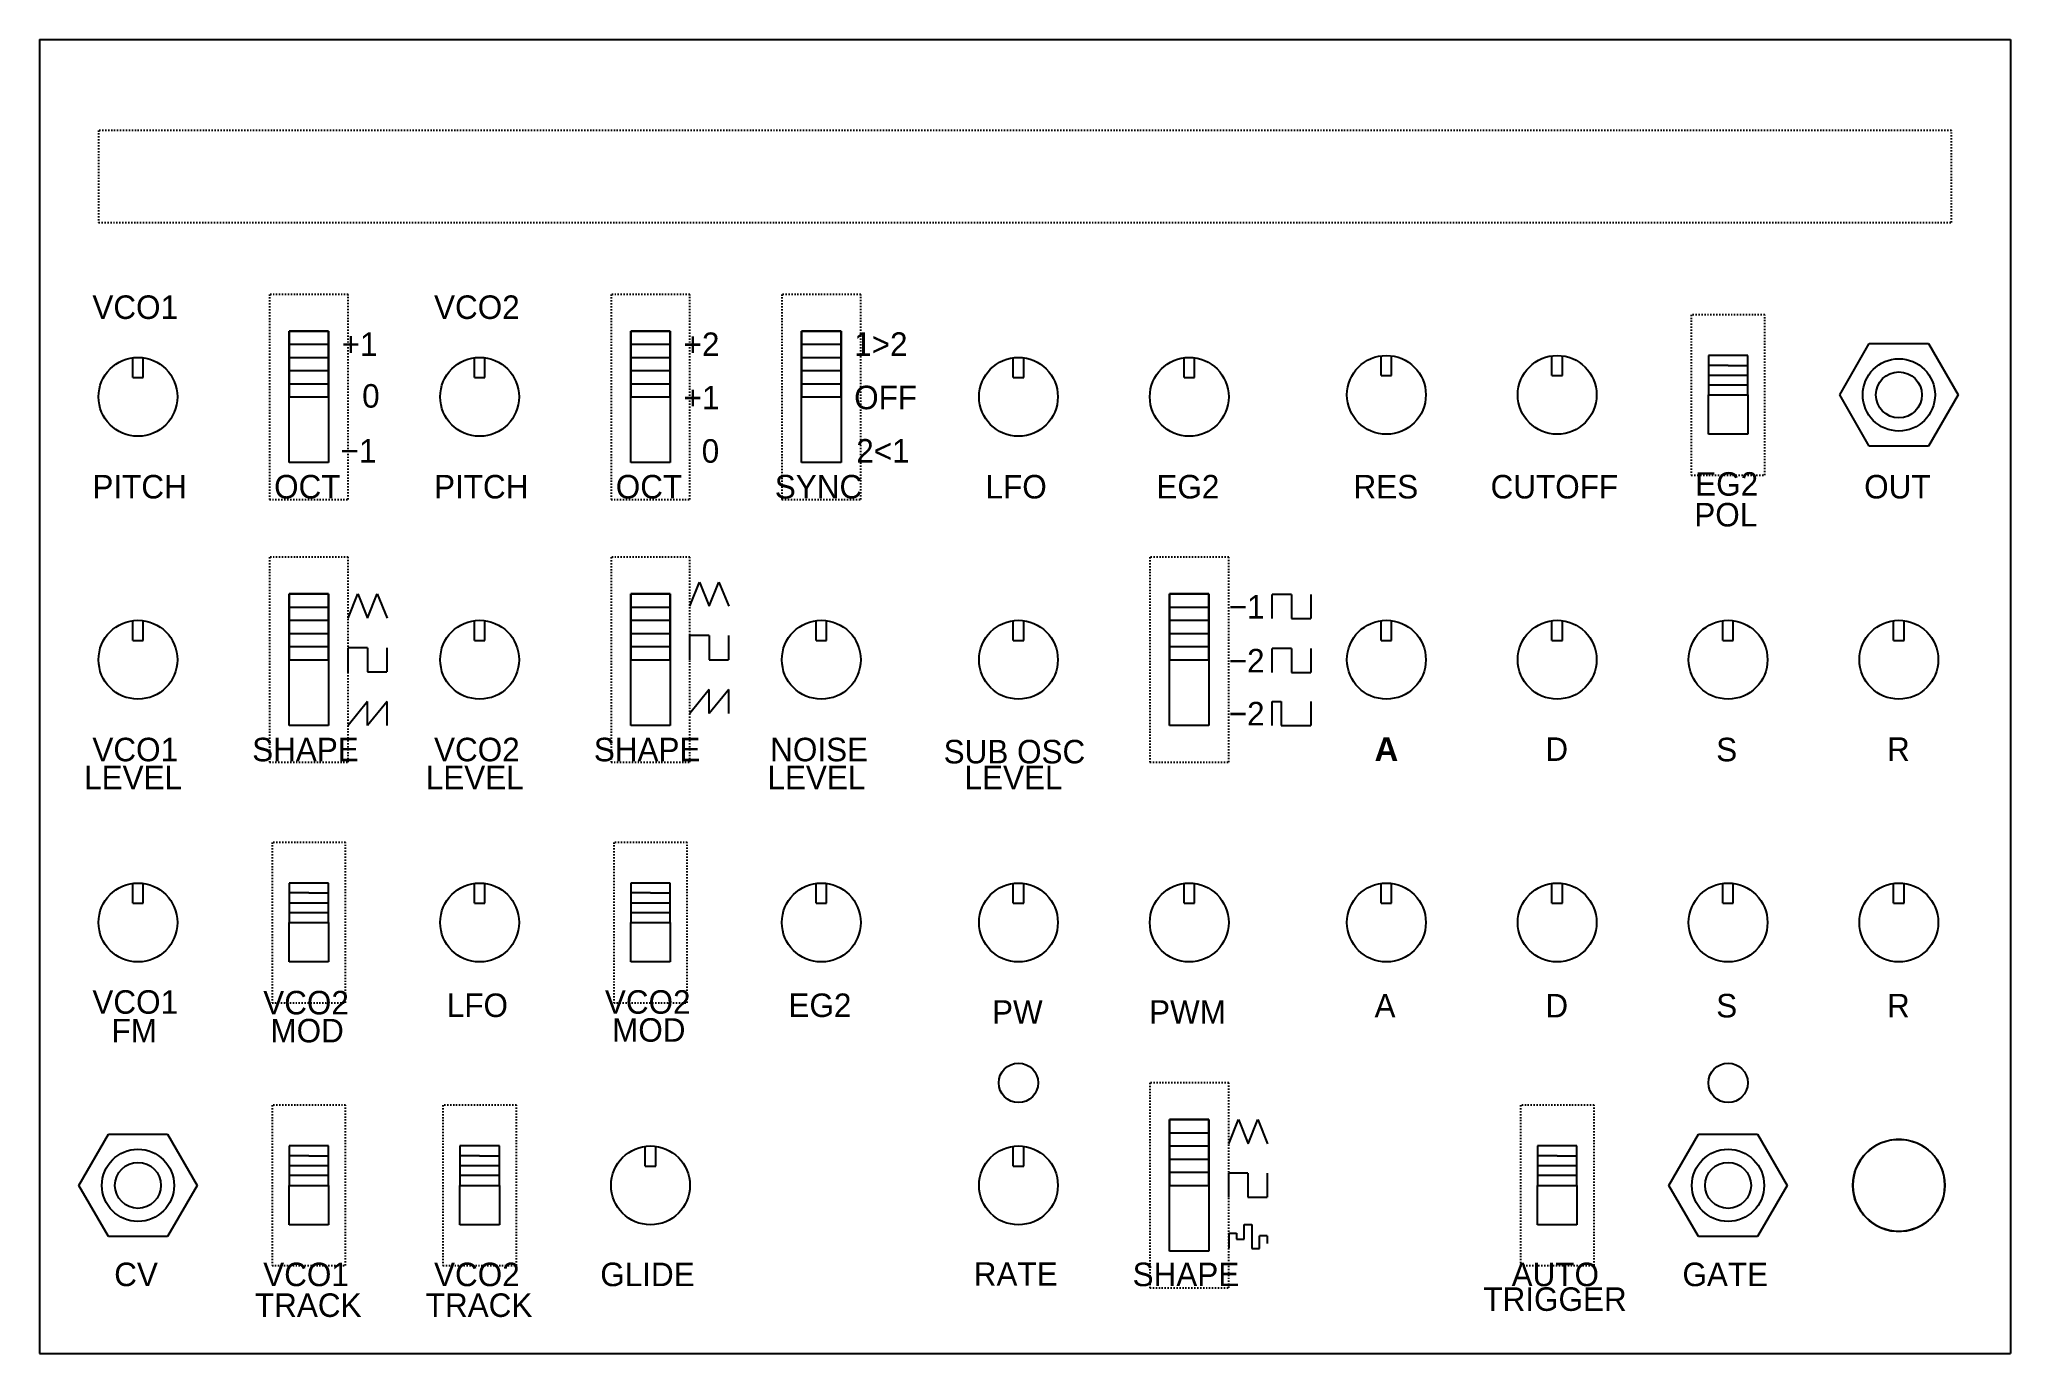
# Model space of a CAD drawing. Extents: x 0 to 150, y 0 to 100.
import ezdxf

# ---------------------------------------------------------------- set-up
doc = ezdxf.new("R2010")
doc.units = 0
doc.linetypes.add('DOT', pattern=[0.125, 0, -0.125])
doc.layers.add('LAYER1', color=7, linetype='CONTINUOUS')
doc.styles.add('TEXT543196', font='arialbd.ttf', dxfattribs={"height": 0.2})
doc.styles.add('TEXT543199', font='txt', dxfattribs={"height": 0.2})
doc.styles.add('TEXT543202', font='txt', dxfattribs={"height": 0.2})
doc.styles.add('TEXT543205', font='txt', dxfattribs={"height": 0.2})
doc.styles.add('TEXT543270', font='txt', dxfattribs={"height": 0.2})
doc.styles.add('TEXT543273', font='txt', dxfattribs={"height": 0.2})
doc.styles.add('TEXT543296', font='txt', dxfattribs={"height": 0.2})
doc.styles.add('TEXT543299', font='txt', dxfattribs={"height": 0.2})
doc.styles.add('TEXT543302', font='txt', dxfattribs={"height": 0.2})
doc.styles.add('TEXT543333', font='txt', dxfattribs={"height": 0.2})
doc.styles.add('TEXT543336', font='txt', dxfattribs={"height": 0.2})
doc.styles.add('TEXT543349', font='txt', dxfattribs={"height": 0.2})
doc.styles.add('TEXT543374', font='txt', dxfattribs={"height": 0.2})
doc.styles.add('TEXT543377', font='txt', dxfattribs={"height": 0.2})
doc.styles.add('TEXT543380', font='txt', dxfattribs={"height": 0.2})
doc.styles.add('TEXT543393', font='txt', dxfattribs={"height": 0.2})
doc.styles.add('TEXT543396', font='txt', dxfattribs={"height": 0.2})
doc.styles.add('TEXT543413', font='txt', dxfattribs={"height": 0.2})
doc.styles.add('TEXT543426', font='txt', dxfattribs={"height": 0.2})
doc.styles.add('TEXT543457', font='txt', dxfattribs={"height": 0.2})
doc.styles.add('TEXT543462', font='txt', dxfattribs={"height": 0.2})
doc.styles.add('TEXT543475', font='txt', dxfattribs={"height": 0.2})
doc.styles.add('TEXT543490', font='txt', dxfattribs={"height": 0.2})
doc.styles.add('TEXT543505', font='txt', dxfattribs={"height": 0.2})
doc.styles.add('TEXT543508', font='txt', dxfattribs={"height": 0.2})
doc.styles.add('TEXT543511', font='txt', dxfattribs={"height": 0.2})
doc.styles.add('TEXT543514', font='txt', dxfattribs={"height": 0.2})
doc.styles.add('TEXT543517', font='txt', dxfattribs={"height": 0.2})
doc.styles.add('TEXT543560', font='txt', dxfattribs={"height": 0.2})
doc.styles.add('TEXT543573', font='txt', dxfattribs={"height": 0.2})
doc.styles.add('TEXT543586', font='txt', dxfattribs={"height": 0.2})
doc.styles.add('TEXT543589', font='txt', dxfattribs={"height": 0.2})
doc.styles.add('TEXT543592', font='txt', dxfattribs={"height": 0.2})
doc.styles.add('TEXT543595', font='txt', dxfattribs={"height": 0.2})
doc.styles.add('TEXT543598', font='txt', dxfattribs={"height": 0.2})
doc.styles.add('TEXT543601', font='txt', dxfattribs={"height": 0.2})
doc.styles.add('TEXT544074', font='txt', dxfattribs={"height": 0.2})
doc.styles.add('TEXT544077', font='txt', dxfattribs={"height": 0.2})
doc.styles.add('TEXT544080', font='txt', dxfattribs={"height": 0.2})
doc.styles.add('TEXT544083', font='txt', dxfattribs={"height": 0.2})
doc.styles.add('TEXT544086', font='txt', dxfattribs={"height": 0.2})
doc.styles.add('TEXT544089', font='txt', dxfattribs={"height": 0.2})
doc.styles.add('TEXT544092', font='txt', dxfattribs={"height": 0.2})
doc.styles.add('TEXT544095', font='txt', dxfattribs={"height": 0.2})
doc.styles.add('TEXT544098', font='txt', dxfattribs={"height": 0.2})
doc.styles.add('TEXT544101', font='txt', dxfattribs={"height": 0.2})
doc.styles.add('TEXT544104', font='txt', dxfattribs={"height": 0.2})
doc.styles.add('TEXT544107', font='txt', dxfattribs={"height": 0.2})
doc.styles.add('TEXT544110', font='txt', dxfattribs={"height": 0.2})
doc.styles.add('TEXT544113', font='txt', dxfattribs={"height": 0.2})
doc.styles.add('TEXT544166', font='txt', dxfattribs={"height": 0.2})
doc.styles.add('TEXT544213', font='txt', dxfattribs={"height": 0.2})
doc.styles.add('TEXT544216', font='txt', dxfattribs={"height": 0.2})
doc.styles.add('TEXT544219', font='txt', dxfattribs={"height": 0.2})
doc.styles.add('TEXT544222', font='txt', dxfattribs={"height": 0.2})
doc.styles.add('TEXT544225', font='txt', dxfattribs={"height": 0.2})
doc.styles.add('TEXT544228', font='txt', dxfattribs={"height": 0.2})
doc.styles.add('TEXT544231', font='txt', dxfattribs={"height": 0.2})
doc.styles.add('TEXT544270', font='txt', dxfattribs={"height": 0.2})
doc.styles.add('TEXT544273', font='txt', dxfattribs={"height": 0.2})
doc.styles.add('TEXT544312', font='txt', dxfattribs={"height": 0.2})
doc.styles.add('TEXT544325', font='txt', dxfattribs={"height": 0.2})
doc.styles.add('TEXT544392', font='txt', dxfattribs={"height": 0.2})
doc.styles.add('TEXT544395', font='txt', dxfattribs={"height": 0.2})
doc.styles.add('TEXT544398', font='txt', dxfattribs={"height": 0.2})

msp = doc.modelspace()

# ---------------------------------------------------------------- linework, layer by layer
at = {"layer": 'LAYER1', "color": 18}
for p, q in [((0, 100), (0, 0)), ((0, 100), (150, 100)), ((150, 100), (150, 0)), ((22, 77.8), (19, 77.8)), ((19, 77.8), (19, 76.8)), ((19, 77.8), (22, 77.8)), ((19, 67.8), (19, 77.8)), ((19, 76.8), (22, 76.8)), ((19, 76.8), (19, 75.8)), ((22, 76.8), (22, 77.8)), ((22, 77.8), (22, 67.8)), ((22, 75.8), (22, 76.8)), ((48, 77.8), (45, 77.8)), ((45, 77.8), (45, 76.8)), ((45, 77.8), (48, 77.8)), ((45, 67.8), (45, 77.8)), ((45, 76.8), (48, 76.8)), ((45, 76.8), (45, 75.8)), ((48, 76.8), (48, 77.8)), ((48, 77.8), (48, 67.8)), ((48, 75.8), (48, 76.8)), ((61, 77.8), (58, 77.8)), ((58, 77.8), (58, 76.8)), ((58, 77.8), (61, 77.8)), ((58, 67.8), (58, 77.8)), ((58, 76.8), (61, 76.8)), ((58, 76.8), (58, 75.8)), ((61, 76.8), (61, 77.8)), ((61, 77.8), (61, 67.8)), ((61, 75.8), (61, 76.8)), ((137, 72.95), (139.25, 76.85)), ((139.25, 76.85), (143.75, 76.85)), ((143.75, 76.85), (146, 72.95)), ((7.1, 74.27), (7.1, 75.77)), ((7.9, 74.27), (7.9, 75.77)), ((19, 75.8), (22, 75.8)), ((19, 75.8), (19, 74.8)), ((22, 74.8), (22, 75.8)), ((33.1, 74.27), (33.1, 75.77)), ((33.9, 74.27), (33.9, 75.77)), ((45, 75.8), (48, 75.8)), ((45, 75.8), (45, 74.8)), ((48, 74.8), (48, 75.8)), ((58, 75.8), (61, 75.8)), ((58, 75.8), (58, 74.8)), ((61, 74.8), (61, 75.8)), ((74.1, 74.27), (74.1, 75.77)), ((74.9, 74.27), (74.9, 75.77)), ((87.1, 74.27), (87.1, 75.77)), ((87.9, 74.27), (87.9, 75.77)), ((102.1, 74.42), (102.1, 75.92)), ((102.9, 74.42), (102.9, 75.92)), ((115.1, 74.42), (115.1, 75.92)), ((115.9, 74.42), (115.9, 75.92)), ((130, 75.95), (127, 75.95)), ((127, 75.95), (127, 72.95)), ((128.5, 75.2), (127, 75.2)), ((128.5, 75.2), (130, 75.2)), ((130, 72.95), (130, 75.95)), ((7.1, 74.27), (7.9, 74.27)), ((19, 74.8), (22, 74.8)), ((19, 74.8), (19, 73.8)), ((19, 73.8), (22, 73.8)), ((19, 73.8), (19, 72.8)), ((22, 73.8), (22, 74.8)), ((22, 72.8), (22, 73.8)), ((33.1, 74.27), (33.9, 74.27)), ((45, 74.8), (48, 74.8)), ((45, 74.8), (45, 73.8)), ((45, 73.8), (48, 73.8)), ((45, 73.8), (45, 72.8)), ((48, 73.8), (48, 74.8)), ((48, 72.8), (48, 73.8)), ((58, 74.8), (61, 74.8)), ((58, 74.8), (58, 73.8)), ((58, 73.8), (61, 73.8)), ((58, 73.8), (58, 72.8)), ((61, 73.8), (61, 74.8)), ((61, 72.8), (61, 73.8)), ((74.1, 74.27), (74.9, 74.27)), ((87.1, 74.27), (87.9, 74.27)), ((102.1, 74.42), (102.9, 74.42)), ((115.1, 74.42), (115.9, 74.42)), ((127, 74.45), (130, 74.45)), ((130, 73.7), (127, 73.7)), ((19, 72.8), (22, 72.8)), ((45, 72.8), (48, 72.8)), ((58, 72.8), (61, 72.8)), ((127, 72.95), (130, 72.95)), ((127, 72.95), (130, 72.95)), ((127, 69.95), (127, 72.95)), ((130, 72.95), (130, 69.95)), ((139.25, 69.05), (137, 72.95)), ((146, 72.95), (143.75, 69.05)), ((130, 69.95), (127, 69.95)), ((143.75, 69.05), (139.25, 69.05)), ((22, 67.8), (19, 67.8)), ((48, 67.8), (45, 67.8)), ((61, 67.8), (58, 67.8)), ((49.5, 56.88), (50.24, 58.71)), ((50.24, 58.71), (50.97, 56.88)), ((50.97, 56.88), (51.71, 58.71)), ((51.71, 58.71), (52.45, 56.88)), ((22, 57.8), (19, 57.8)), ((19, 57.8), (19, 56.8)), ((19, 57.8), (22, 57.8)), ((19, 47.8), (19, 57.8)), ((22, 56.8), (22, 57.8)), ((22, 57.8), (22, 47.8)), ((23.5, 55.97), (24.24, 57.8)), ((24.24, 57.8), (24.97, 55.97)), ((24.97, 55.97), (25.71, 57.8)), ((25.71, 57.8), (26.45, 55.97)), ((48, 57.8), (45, 57.8)), ((45, 57.8), (45, 56.8)), ((45, 57.8), (48, 57.8)), ((45, 47.8), (45, 57.8)), ((48, 56.8), (48, 57.8)), ((48, 57.8), (48, 47.8)), ((89, 57.8), (86, 57.8)), ((86, 57.8), (86, 56.8)), ((86, 57.8), (89, 57.8)), ((86, 47.8), (86, 57.8)), ((89, 56.8), (89, 57.8)), ((89, 57.8), (89, 47.8)), ((7.1, 54.27), (7.1, 55.77)), ((7.9, 54.27), (7.9, 55.77)), ((19, 56.8), (22, 56.8)), ((19, 56.8), (19, 55.8)), ((19, 55.8), (22, 55.8)), ((19, 55.8), (19, 54.8)), ((22, 55.8), (22, 56.8)), ((22, 54.8), (22, 55.8)), ((33.1, 54.27), (33.1, 55.77)), ((33.9, 54.27), (33.9, 55.77)), ((45, 56.8), (48, 56.8)), ((45, 56.8), (45, 55.8)), ((45, 55.8), (48, 55.8)), ((45, 55.8), (45, 54.8)), ((48, 55.8), (48, 56.8)), ((48, 54.8), (48, 55.8)), ((59.1, 54.27), (59.1, 55.77)), ((59.9, 54.27), (59.9, 55.77)), ((74.1, 54.27), (74.1, 55.77)), ((74.9, 54.27), (74.9, 55.77)), ((86, 56.8), (89, 56.8)), ((86, 56.8), (86, 55.8)), ((86, 55.8), (89, 55.8)), ((86, 55.8), (86, 54.8)), ((89, 55.8), (89, 56.8)), ((89, 54.8), (89, 55.8)), ((102.1, 54.27), (102.1, 55.77)), ((102.9, 54.27), (102.9, 55.77)), ((115.1, 54.27), (115.1, 55.77)), ((115.9, 54.27), (115.9, 55.77)), ((128.1, 54.27), (128.1, 55.77)), ((128.9, 54.27), (128.9, 55.77)), ((141.1, 54.27), (141.1, 55.77)), ((141.9, 54.27), (141.9, 55.77)), ((7.1, 54.27), (7.9, 54.27)), ((19, 54.8), (22, 54.8)), ((19, 54.8), (19, 53.8)), ((22, 53.8), (22, 54.8)), ((33.1, 54.27), (33.9, 54.27)), ((45, 54.8), (48, 54.8)), ((45, 54.8), (45, 53.8)), ((48, 53.8), (48, 54.8)), ((59.1, 54.27), (59.9, 54.27)), ((74.1, 54.27), (74.9, 54.27)), ((86, 54.8), (89, 54.8)), ((86, 54.8), (86, 53.8)), ((89, 53.8), (89, 54.8)), ((102.1, 54.27), (102.9, 54.27)), ((115.1, 54.27), (115.9, 54.27)), ((128.1, 54.27), (128.9, 54.27)), ((141.1, 54.27), (141.9, 54.27)), ((19, 53.8), (22, 53.8)), ((19, 53.8), (19, 52.8)), ((19, 52.8), (22, 52.8)), ((22, 52.8), (22, 53.8)), ((45, 53.8), (48, 53.8)), ((45, 53.8), (45, 52.8)), ((45, 52.8), (48, 52.8)), ((48, 52.8), (48, 53.8)), ((86, 53.8), (89, 53.8)), ((86, 53.8), (86, 52.8)), ((86, 52.8), (89, 52.8)), ((89, 52.8), (89, 53.8)), ((93.82, 49.63), (94.49, 49.63)), ((22, 47.8), (19, 47.8)), ((48, 47.8), (45, 47.8)), ((89, 47.8), (86, 47.8)), ((7.1, 34.27), (7.1, 35.77)), ((7.9, 34.27), (7.9, 35.77)), ((22, 35.8), (19, 35.8)), ((19, 35.8), (19, 32.8)), ((20.5, 35.05), (19, 35.05)), ((20.5, 35.05), (22, 35.05)), ((22, 32.8), (22, 35.8)), ((33.1, 34.27), (33.1, 35.77)), ((33.9, 34.27), (33.9, 35.77)), ((48, 35.8), (45, 35.8)), ((45, 35.8), (45, 32.8)), ((46.5, 35.05), (45, 35.05)), ((46.5, 35.05), (48, 35.05)), ((48, 32.8), (48, 35.8)), ((59.1, 34.27), (59.1, 35.77)), ((59.9, 34.27), (59.9, 35.77)), ((74.1, 34.27), (74.1, 35.77)), ((74.9, 34.27), (74.9, 35.77)), ((87.1, 34.27), (87.1, 35.77)), ((87.9, 34.27), (87.9, 35.77)), ((102.1, 34.27), (102.1, 35.77)), ((102.9, 34.27), (102.9, 35.77)), ((115.1, 34.27), (115.1, 35.77)), ((115.9, 34.27), (115.9, 35.77)), ((128.1, 34.27), (128.1, 35.77)), ((128.9, 34.27), (128.9, 35.77)), ((141.1, 34.27), (141.1, 35.77)), ((141.9, 34.27), (141.9, 35.77)), ((7.1, 34.27), (7.9, 34.27)), ((19, 34.3), (22, 34.3)), ((22, 33.55), (19, 33.55)), ((33.1, 34.27), (33.9, 34.27)), ((45, 34.3), (48, 34.3)), ((48, 33.55), (45, 33.55)), ((59.1, 34.27), (59.9, 34.27)), ((74.1, 34.27), (74.9, 34.27)), ((87.1, 34.27), (87.9, 34.27)), ((102.1, 34.27), (102.9, 34.27)), ((115.1, 34.27), (115.9, 34.27)), ((128.1, 34.27), (128.9, 34.27)), ((141.1, 34.27), (141.9, 34.27)), ((19, 32.8), (22, 32.8)), ((19, 32.8), (22, 32.8)), ((19, 29.8), (19, 32.8)), ((22, 32.8), (22, 29.8)), ((45, 32.8), (48, 32.8)), ((45, 32.8), (48, 32.8)), ((45, 29.8), (45, 32.8)), ((48, 32.8), (48, 29.8)), ((22, 29.8), (19, 29.8)), ((48, 29.8), (45, 29.8)), ((3, 12.8), (5.25, 16.7)), ((5.25, 16.7), (9.75, 16.7)), ((9.75, 16.7), (12, 12.8)), ((89, 17.8), (86, 17.8)), ((86, 17.8), (86, 16.8)), ((86, 17.8), (89, 17.8)), ((86, 7.8), (86, 17.8)), ((86, 16.8), (89, 16.8)), ((86, 16.8), (86, 15.8)), ((89, 16.8), (89, 17.8)), ((89, 17.8), (89, 7.8)), ((89, 15.8), (89, 16.8)), ((90.5, 15.97), (91.24, 17.8)), ((91.24, 17.8), (91.97, 15.97)), ((91.97, 15.97), (92.71, 17.8)), ((92.71, 17.8), (93.45, 15.97)), ((124, 12.8), (126.25, 16.7)), ((126.25, 16.7), (130.75, 16.7)), ((130.75, 16.7), (133, 12.8)), ((22, 15.8), (19, 15.8)), ((19, 15.8), (19, 12.8)), ((20.5, 15.05), (19, 15.05)), ((20.5, 15.05), (22, 15.05)), ((22, 12.8), (22, 15.8)), ((35, 15.8), (32, 15.8)), ((32, 15.8), (32, 12.8)), ((33.5, 15.05), (32, 15.05)), ((33.5, 15.05), (35, 15.05)), ((35, 12.8), (35, 15.8)), ((46.1, 14.27), (46.1, 15.77)), ((46.9, 14.27), (46.9, 15.77)), ((74.1, 14.27), (74.1, 15.77)), ((74.9, 14.27), (74.9, 15.77)), ((86, 15.8), (89, 15.8)), ((86, 15.8), (86, 14.8)), ((89, 14.8), (89, 15.8)), ((117, 15.8), (114, 15.8)), ((114, 15.8), (114, 12.8)), ((115.5, 15.05), (114, 15.05)), ((115.5, 15.05), (117, 15.05)), ((117, 12.8), (117, 15.8)), ((19, 14.3), (22, 14.3)), ((22, 13.55), (19, 13.55)), ((32, 14.3), (35, 14.3)), ((35, 13.55), (32, 13.55)), ((46.1, 14.27), (46.9, 14.27)), ((74.1, 14.27), (74.9, 14.27)), ((86, 14.8), (89, 14.8)), ((86, 14.8), (86, 13.8)), ((86, 13.8), (89, 13.8)), ((86, 13.8), (86, 12.8)), ((89, 13.8), (89, 14.8)), ((89, 12.8), (89, 13.8)), ((114, 14.3), (117, 14.3)), ((117, 13.55), (114, 13.55)), ((5.25, 8.9), (3, 12.8)), ((12, 12.8), (9.75, 8.9)), ((19, 12.8), (22, 12.8)), ((19, 12.8), (22, 12.8)), ((19, 9.8), (19, 12.8)), ((22, 12.8), (22, 9.8)), ((32, 12.8), (35, 12.8)), ((32, 12.8), (35, 12.8)), ((32, 9.8), (32, 12.8)), ((35, 12.8), (35, 9.8)), ((86, 12.8), (89, 12.8)), ((114, 12.8), (117, 12.8)), ((114, 12.8), (117, 12.8)), ((114, 9.8), (114, 12.8)), ((117, 12.8), (117, 9.8)), ((126.25, 8.9), (124, 12.8)), ((133, 12.8), (130.75, 8.9)), ((22, 9.8), (19, 9.8)), ((35, 9.8), (32, 9.8)), ((90.5, 9.15), (91.09, 9.15)), ((90.5, 9.15), (90.5, 8.05)), ((91.09, 9.15), (91.09, 8.7)), ((91.67, 9.82), (92.26, 9.82)), ((91.67, 8.7), (91.67, 9.82)), ((92.26, 9.82), (92.26, 8.38)), ((117, 9.8), (114, 9.8)), ((9.75, 8.9), (5.25, 8.9)), ((89, 7.8), (86, 7.8)), ((91.09, 8.7), (91.67, 8.7)), ((92.26, 8.38), (92.26, 8)), ((92.26, 8), (92.84, 8)), ((93.43, 8.95), (92.84, 8.95)), ((92.84, 8), (92.84, 8.95)), ((93.43, 8.95), (93.43, 8.38)), ((130.75, 8.9), (126.25, 8.9)), ((0, 0), (150, 0))]:
    msp.add_line(p, q, dxfattribs=at)
at = {"layer": 'LAYER1', "color": 18, "linetype": 'DOT'}
for p, q in [((145.5, 93.08), (4.5, 93.08)), ((4.5, 93.08), (4.5, 86.08)), ((145.5, 86.08), (145.5, 93.08)), ((4.5, 86.08), (145.5, 86.08)), ((23.5, 80.6), (17.5, 80.6)), ((17.5, 80.6), (17.5, 65)), ((23.5, 65), (23.5, 80.6)), ((49.5, 80.6), (43.5, 80.6)), ((43.5, 80.6), (43.5, 65)), ((49.5, 65), (49.5, 80.6)), ((62.5, 80.6), (56.5, 80.6)), ((56.5, 80.6), (56.5, 65)), ((62.5, 65), (62.5, 80.6)), ((131.3, 79.05), (125.7, 79.05)), ((125.7, 79.05), (125.7, 66.85)), ((131.3, 66.85), (131.3, 79.05)), ((125.7, 66.85), (131.3, 66.85)), ((17.5, 65), (23.5, 65)), ((43.5, 65), (49.5, 65)), ((56.5, 65), (62.5, 65)), ((23.5, 60.6), (17.5, 60.6)), ((17.5, 60.6), (17.5, 45)), ((23.5, 45), (23.5, 60.6)), ((49.5, 60.6), (43.5, 60.6)), ((43.5, 60.6), (43.5, 45)), ((49.5, 45), (49.5, 60.6)), ((90.5, 60.6), (84.5, 60.6)), ((84.5, 60.6), (84.5, 45)), ((90.5, 45), (90.5, 60.6)), ((17.5, 45), (23.5, 45)), ((43.5, 45), (49.5, 45)), ((84.5, 45), (90.5, 45)), ((23.3, 38.9), (17.7, 38.9)), ((17.7, 38.9), (17.7, 26.7)), ((23.3, 26.7), (23.3, 38.9)), ((49.3, 38.9), (43.7, 38.9)), ((43.7, 38.9), (43.7, 26.7)), ((49.3, 26.7), (49.3, 38.9)), ((17.7, 26.7), (23.3, 26.7)), ((43.7, 26.7), (49.3, 26.7)), ((90.5, 20.6), (84.5, 20.6)), ((84.5, 20.6), (84.5, 5)), ((90.5, 5), (90.5, 20.6)), ((23.3, 18.9), (17.7, 18.9)), ((17.7, 18.9), (17.7, 6.7)), ((23.3, 6.7), (23.3, 18.9)), ((36.3, 18.9), (30.7, 18.9)), ((30.7, 18.9), (30.7, 6.7)), ((36.3, 6.7), (36.3, 18.9)), ((118.3, 18.9), (112.7, 18.9)), ((112.7, 18.9), (112.7, 6.7)), ((118.3, 6.7), (118.3, 18.9)), ((17.7, 6.7), (23.3, 6.7)), ((30.7, 6.7), (36.3, 6.7)), ((112.7, 6.7), (118.3, 6.7)), ((84.5, 5), (90.5, 5))]:
    msp.add_line(p, q, dxfattribs=at)
at = {"layer": 'LAYER1', "color": 250}
for p, q in [((95.28, 57.76), (93.82, 57.76)), ((93.82, 55.93), (93.82, 57.76)), ((95.28, 57.76), (95.28, 55.93)), ((96.75, 57.76), (96.75, 55.93)), ((95.28, 55.93), (96.75, 55.93)), ((50.96, 54.63), (49.5, 54.63)), ((49.5, 52.8), (49.5, 54.63)), ((50.96, 54.63), (50.96, 52.8)), ((52.43, 54.63), (52.43, 52.8)), ((24.96, 53.71), (23.5, 53.71)), ((23.5, 51.88), (23.5, 53.71)), ((24.96, 53.71), (24.96, 51.88)), ((26.43, 53.71), (26.43, 51.88)), ((50.96, 52.8), (52.43, 52.8)), ((95.28, 53.66), (93.82, 53.66)), ((93.82, 51.83), (93.82, 53.66)), ((95.28, 53.66), (95.28, 51.83)), ((96.75, 53.66), (96.75, 51.83)), ((24.96, 51.88), (26.43, 51.88)), ((95.28, 51.83), (96.75, 51.83)), ((24.97, 49.63), (23.5, 47.8)), ((24.97, 47.8), (24.97, 49.63)), ((26.45, 49.63), (24.97, 47.8)), ((26.45, 47.8), (26.45, 49.63)), ((50.97, 50.54), (49.5, 48.71)), ((50.97, 48.71), (50.97, 50.54)), ((52.45, 50.54), (50.97, 48.71)), ((52.45, 48.71), (52.45, 50.54)), ((93.82, 47.8), (93.82, 49.63)), ((94.49, 49.63), (94.49, 47.8)), ((96.75, 49.63), (96.75, 47.8)), ((94.49, 47.8), (96.75, 47.8)), ((91.96, 13.72), (90.5, 13.72)), ((90.5, 11.89), (90.5, 13.72)), ((91.96, 13.72), (91.96, 11.89)), ((93.43, 13.72), (93.43, 11.89)), ((91.96, 11.89), (93.43, 11.89))]:
    msp.add_line(p, q, dxfattribs=at)
at = {"layer": 'LAYER1', "color": 18}
msp.add_polyline3d([(145, 12.8, 0), (144.98, 13.21, 0), (144.91, 13.61, 0), (144.79, 14, 0), (144.63, 14.37, 0), (144.42, 14.72, 0), (144.18, 15.05, 0), (143.9, 15.35, 0), (143.59, 15.61, 0), (143.25, 15.83, 0), (142.89, 16.01, 0), (142.5, 16.15, 0), (142.11, 16.25, 0), (141.7, 16.29, 0), (141.3, 16.29, 0), (140.89, 16.25, 0), (140.5, 16.15, 0), (140.11, 16.01, 0), (139.75, 15.83, 0), (139.41, 15.61, 0), (139.1, 15.35, 0), (138.82, 15.05, 0), (138.58, 14.72, 0), (138.37, 14.37, 0), (138.21, 14, 0), (138.09, 13.61, 0), (138.02, 13.21, 0), (138, 12.8, 0), (138.02, 12.39, 0), (138.09, 11.99, 0), (138.21, 11.6, 0), (138.37, 11.23, 0), (138.58, 10.88, 0), (138.82, 10.55, 0), (139.1, 10.25, 0), (139.41, 9.99, 0), (139.75, 9.77, 0), (140.11, 9.59, 0), (140.5, 9.45, 0), (140.89, 9.35, 0), (141.3, 9.31, 0), (141.7, 9.31, 0), (142.11, 9.35, 0), (142.5, 9.45, 0), (142.89, 9.59, 0), (143.25, 9.77, 0), (143.59, 9.99, 0), (143.9, 10.25, 0), (144.18, 10.55, 0), (144.42, 10.88, 0), (144.63, 11.23, 0), (144.79, 11.6, 0), (144.91, 11.99, 0), (144.98, 12.39, 0), (145, 12.8, 0)], dxfattribs=at)
for centre, radius in [((7.5, 72.8), 3), ((7.5, 72.8), 3), ((33.5, 72.8), 3), ((33.5, 72.8), 3), ((74.5, 72.8), 3), ((87.5, 72.8), 3), ((102.5, 72.95), 3), ((115.5, 72.95), 3), ((141.5, 72.95), 2.75), ((141.5, 72.95), 1.75), ((7.5, 52.8), 3), ((33.5, 52.8), 3), ((59.5, 52.8), 3), ((74.5, 52.8), 3), ((102.5, 52.8), 3), ((115.5, 52.8), 3), ((128.5, 52.8), 3), ((141.5, 52.8), 3), ((7.5, 32.8), 3), ((33.5, 32.8), 3), ((59.5, 32.8), 3), ((74.5, 32.8), 3), ((87.5, 32.8), 3), ((102.5, 32.8), 3), ((115.5, 32.8), 3), ((128.5, 32.8), 3), ((141.5, 32.8), 3), ((74.5, 20.6), 1.5), ((128.5, 20.6), 1.5), ((7.5, 12.8), 2.75), ((46.5, 12.8), 3), ((74.5, 12.8), 3), ((128.5, 12.8), 2.75), ((141.5, 12.8), 3.5), ((7.5, 12.8), 1.75), ((128.5, 12.8), 1.75)]:
    msp.add_circle(centre, radius, dxfattribs=at)

# ---------------------------------------------------------------- texts
for s, style, p in [('VCO1', 'TEXT543377', (4.03, 78.73)), ('VCO2', 'TEXT543490', (30.03, 78.73)), ('+1', 'TEXT544104', (23, 75.92)), ('+2', 'TEXT544095', (49.02, 75.91)), ('1>2', 'TEXT544113', (62, 75.92)), ('0', 'TEXT544098', (24.56, 71.98)), ('+1', 'TEXT544092', (49.02, 71.85)), ('OFF', 'TEXT544110', (62, 71.86)), ('−1', 'TEXT544101', (22.92, 67.8)), ('0', 'TEXT544083', (50.4, 67.79)), ('2<1', 'TEXT544107', (62.16, 67.8)), ('PITCH', 'TEXT543349', (4.03, 65.07)), ('OCT', 'TEXT544080', (17.86, 65.07)), ('PITCH', 'TEXT543475', (30.03, 65.07)), ('OCT', 'TEXT544074', (43.86, 65.07)), ('SYNC', 'TEXT544089', (55.96, 65.07)), ('LFO', 'TEXT543413', (72, 65.07)), ('EG2', 'TEXT543426', (85, 65.07)), ('RES', 'TEXT543380', (100, 65.07)), ('CUTOFF', 'TEXT543396', (110.43, 65.07)), ('EG2', 'TEXT544270', (126, 65.28)), ('OUT', 'TEXT543457', (138.86, 65.07)), ('POL', 'TEXT544273', (125.93, 62.94)), ('−1', 'TEXT544392', (90.5, 55.93)), ('−2', 'TEXT544395', (90.5, 51.83)), ('−2', 'TEXT544398', (90.5, 47.8)), ('VCO1', 'TEXT543273', (4.03, 45.07)), ('SHAPE', 'TEXT544086', (16.19, 45.07)), ('VCO2', 'TEXT543505', (30.03, 45.07)), ('SHAPE', 'TEXT544077', (42.19, 45.07)), ('NOISE', 'TEXT543302', (55.61, 45.07)), ('SUB OSC', 'TEXT544312', (68.81, 44.91)), ('A', 'TEXT543196', (101.6, 45.1)), ('D', 'TEXT543199', (114.6, 45.1)), ('S', 'TEXT543202', (127.6, 45.07)), ('R', 'TEXT543205', (140.6, 45.1)), ('LEVEL', 'TEXT543299', (3.4, 42.94)), ('LEVEL', 'TEXT543586', (29.4, 42.94)), ('LEVEL', 'TEXT543589', (55.4, 42.94)), ('LEVEL', 'TEXT544325', (70.4, 42.94)), ('VCO1', 'TEXT544225', (4.03, 25.86)), ('VCO2', 'TEXT544213', (17.03, 25.81)), ('LFO', 'TEXT543560', (31, 25.61)), ('VCO2', 'TEXT544219', (43.03, 25.86)), ('EG2', 'TEXT543573', (57, 25.61)), ('A', 'TEXT543508', (101.6, 25.58)), ('D', 'TEXT543511', (114.6, 25.58)), ('S', 'TEXT543514', (127.6, 25.58)), ('R', 'TEXT543517', (140.6, 25.58)), ('MOD', 'TEXT544222', (43.58, 23.73)), ('PW', 'TEXT543270', (72.49, 25.1)), ('PWM', 'TEXT543374', (84.44, 25.1)), ('FM', 'TEXT543296', (5.49, 23.68)), ('MOD', 'TEXT544216', (17.58, 23.68)), ('CV', 'TEXT543393', (5.69, 5.13)), ('VCO1', 'TEXT543598', (17.03, 5.13)), ('VCO2', 'TEXT544228', (30.03, 5.13)), ('GLIDE', 'TEXT543462', (42.68, 5.13)), ('RATE', 'TEXT543336', (71.1, 5.16)), ('SHAPE', 'TEXT544166', (83.19, 5.13)), ('AUTO', 'TEXT543592', (112.03, 5.13)), ('GATE', 'TEXT543333', (125.03, 5.13)), ('TRACK', 'TEXT543601', (16.4, 2.79)), ('TRACK', 'TEXT544231', (29.4, 2.79)), ('TRIGGER', 'TEXT543595', (109.88, 3.25))]:
    msp.add_text(s, height=1.79, dxfattribs=dict(at, style=style)).set_placement(p)

doc.saveas('drawing.dxf')
